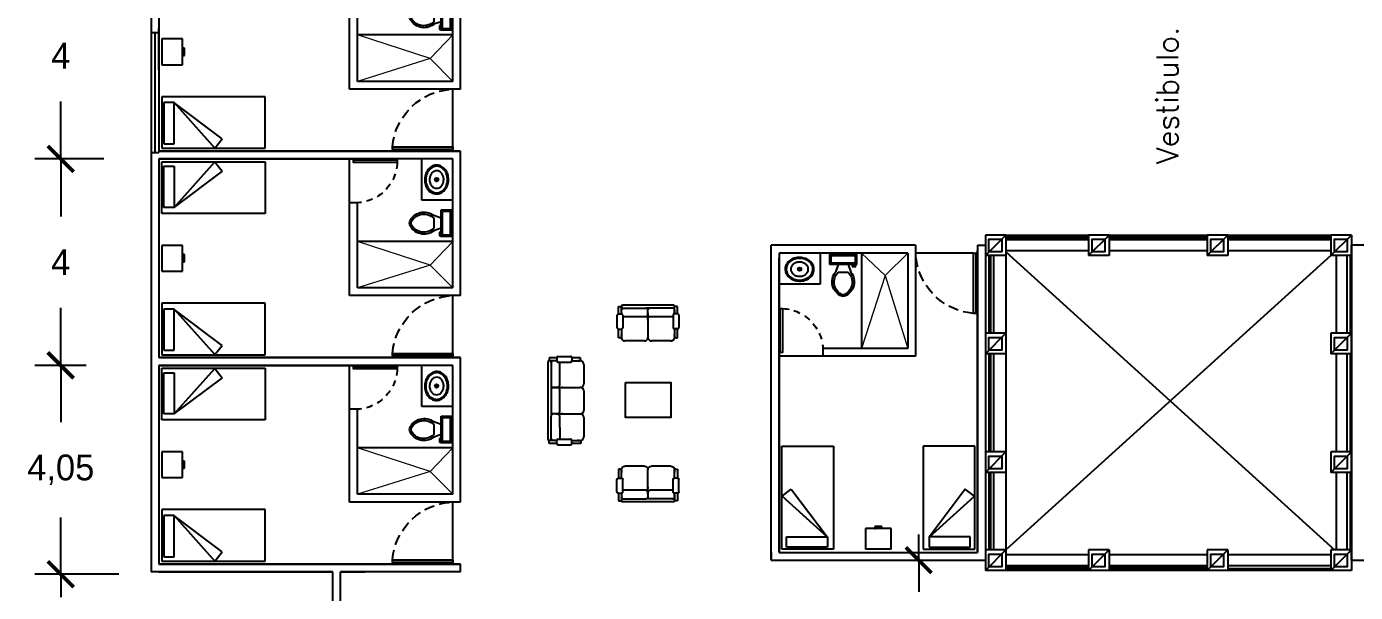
# Model space of a CAD drawing. Header units: millimetres. Extents: x -1615 to -538, y 177 to 397.
# Drawn here: x -1157 to -1131.24, y 208.46 to 219.43 of the extents above; entities that cross this region are included whole.
import ezdxf
from ezdxf.enums import TextEntityAlignment as Align

# ---------------------------------------------------------------- set-up
doc = ezdxf.new("R2010")
doc.units = ezdxf.units.MM
doc.linetypes.add('HIDDEN2', pattern=[0.1875, 0.125, -0.0625])
doc.linetypes.add('OCULTA2', pattern=[0.3, 0.2, -0.1])
for name, color, linetype in [('LOCALES', 2, 'Continuous'), ('MOB', 7, 'Continuous'), ('MUEB', 251, 'Continuous'), ('MUROS', 1, 'Continuous'), ('VENT', 4, 'Continuous'), ('VENTANAS', 4, 'Continuous')]:
    doc.layers.add(name, color=color, linetype=linetype)
doc.layers.add('venpu', color=7, linetype='Continuous', lineweight=15)
doc.styles.add('ROMANS', font='ROMANS.shx')
doc.styles.get("Standard").update_dxf_attribs({"font": 'stylu.ttf'})
doc.dimstyles.new('ISO-25', dxfattribs={"dimtxt": 0.5, "dimasz": 0.5, "dimexe": 0.5, "dimexo": 0.625, "dimtad": 0, "dimtih": 1, "dimtoh": 1, "dimtxsty": 'Standard', "dimblk": 'ARCHTICK', "dimcen": 2.5, "dimadec": 0, "dimazin": 0, "dimtfac": 1, "dimtmove": 0, "dimatfit": 3, "dimfxl": 0, "dimarcsym": 0})

# ---------------------------------------------------------------- blocks, each defined once
blk = doc.blocks.new('Toilet - top')
for p, q in [((-10, -8.5), (-8, -8.5)), ((-10, -9.5), (-10, -8.5)), ((-7, -9.5), (-10, -9.5)), ((-8, -8.5), (-8, -8)), ((-7, -8), (-7, -9.5)), ((-4, -8), (-6, -14)), ((4, -8), (6, -14)), ((9.5, -6), (9.5, -2)), ((4, -14), (-4, -14))]:
    blk.add_line(p, q)
blk.add_lwpolyline([(10.5, -8), (10.5, 0), (-10.5, 0), (-10.5, -8)], close=True)
for points in [[(-9.5, -2), (-9.5, -6)], [(8.5, -1), (-8.5, -1)], [(-8.5, -7), (8.5, -7)]]:
    blk.add_lwpolyline(points)
for centre, radius, start, end in [((-8.6, -1.9), 0.884, 81.8699, 188.1301), ((-8.6, -6.1), 0.884, 171.8699, 278.1301), ((8.6, -1.9), 0.884, 351.8699, 98.1301), ((8.6, -6.1), 0.884, 261.8699, 8.1301), ((3.5, -21.6), 12.2, 141.4691, 247.9714), ((4.2, -21.8), 11.3, 136.3677, 238.9468), ((-3.5, -21.6), 12.2, 292.0284, 38.5307), ((-4.2, -21.8), 11.3, 301.053, 43.6321), ((0, -27.9), 4, 245.7318, 294.2682), ((0, -29), 4, 254.8605, 285.1395)]:
    blk.add_arc(centre, radius, start, end)
blk = doc.blocks.new('A$C42181B83')
at = {"layer": 'VENT'}
blk.add_line((0, 0), (0, 0.03), dxfattribs=at)
blk.add_lwpolyline([(0, 0.03), (1.17, 0.03), (1.17, 0.08), (0, 0.08)], close=True, dxfattribs=at)
at = {"layer": 'VENT', "linetype": 'OCULTA2'}
blk.add_arc((-0.051, -0.024), 1.225, 4.8759, 87.6257, dxfattribs=at)
blk = doc.blocks.new('Sink - Oval top')
for p, q in [((-1, 0), (1, 0)), ((0, 1), (0, -1))]:
    blk.add_line(p, q)
at = {"linetype": 'Continuous'}
for points in [[(-12.2, 0.4, 0.117634), (-11.5, -3.4, 0.104469), (-8.9, -6.8, 0.090016), (-5.1, -9.1, 0.08192), (-0.3, -10, 0.08192), (4.5, -9.4, 0.090016), (8.4, -7.4, 0.104469), (11.2, -4.1, 0.117634), (12.2, -0.4, 0.117634), (11.5, 3.4, 0.104469), (8.9, 6.8, 0.090016), (5.1, 9.1, 0.08192), (0.3, 10, 0.08192), (-4.5, 9.4, 0.090016), (-8.4, 7.4, 0.104469), (-11.2, 4.1, 0.117634)], [(-11.3, 0.2, 0.118622), (-10.5, -3.3, 0.104678), (-8.1, -6.4, 0.089562), (-4.5, -8.4, 0.081185), (-0.1, -9.2, 0.081185), (4.3, -8.5, 0.089562), (7.9, -6.6, 0.104678), (10.4, -3.5, 0.118622), (11.3, -0.2, 0.118622), (10.5, 3.3, 0.104678), (8.1, 6.4, 0.089562), (4.5, 8.4, 0.081185), (0.1, 9.2, 0.081185), (-4.3, 8.5, 0.089562), (-7.9, 6.6, 0.104678), (-10.4, 3.5, 0.118622)], [(-7.4, 0.1, 0.118283), (-6.9, -2.2, 0.104607), (-5.3, -4.2, 0.089718), (-3, -5.5, 0.081436), (-0.1, -6, 0.081436), (2.8, -5.6, 0.089718), (5.2, -4.3, 0.104607), (6.9, -2.3, 0.118283), (7.4, -0.1, 0.118283), (6.9, 2.2, 0.104607), (5.3, 4.2, 0.089718), (3, 5.5, 0.081436), (0.1, 6, 0.081436), (-2.8, 5.6, 0.089718), (-5.2, 4.3, 0.104607), (-6.9, 2.3, 0.118283)]]:
    blk.add_lwpolyline(points, format="xyb", close=True, dxfattribs=at)
for radius in [1.5, 1]:
    blk.add_circle((0, 0), radius)
blk = doc.blocks.new('A$C3FDD2C79')
at = {"layer": 'VENT'}
blk.add_line((0, 0.02), (0, 0), dxfattribs=at)
blk.add_lwpolyline([(0, 0.02), (0.85, 0.02), (0.85, 0.07), (0, 0.07)], close=True, dxfattribs=at)
at = {"layer": 'VENT', "linetype": 'HIDDEN2'}
blk.add_arc((0.035, 0.036), 0.815, 2.3785, 92.4407, dxfattribs=at)
blk = doc.blocks.new('sofa 1')
at = {"layer": 'MOB'}
for p, q in [((1337.945, 50.01), (1337.945, 48.518)), ((1337.969, 50.096), (1337.969, 50.036)), ((1338.115, 50.096), (1337.969, 50.096)), ((1338.038, 50.036), (1337.969, 50.036)), ((1338.005, 50.01), (1338.004, 48.966)), ((1338.004, 50.001), (1338.004, 49.556)), ((1338.115, 50.036), (1338.038, 50.036)), ((1338.115, 50.096), (1338.115, 50.036)), ((1338.141, 50.121), (1338.381, 50.121)), ((1338.141, 50.01), (1338.381, 50.01)), ((1338.17, 50.001), (1338.171, 49.556)), ((1338.578, 50.096), (1338.407, 50.096)), ((1338.407, 50.096), (1338.407, 50.036)), ((1338.407, 50.036), (1338.552, 50.036)), ((1338.407, 50.036), (1338.552, 50.036)), ((1338.552, 50.036), (1338.517, 50.036)), ((1338.552, 50.036), (1338.57, 50.036)), ((1338.578, 50.061), (1338.578, 50.096)), ((1338.578, 50.061), (1338.578, 50.036)), ((1338.638, 49.967), (1338.638, 49.59)), ((1338.038, 49.521), (1338.57, 49.521)), ((1338.137, 49.521), (1338.039, 49.521)), ((1338.094, 49.521), (1338.571, 49.521)), ((1338.171, 49.487), (1338.171, 49.041)), ((1338.236, 49.521), (1338.206, 49.521)), ((1338.639, 49.453), (1338.639, 49.075)), ((1338.005, 48.527), (1338.004, 48.966)), ((1338.137, 49.007), (1338.039, 49.007)), ((1338.094, 49.007), (1338.571, 49.007)), ((1338.171, 48.973), (1338.172, 48.527)), ((1338.236, 49.007), (1338.206, 49.007)), ((1338.639, 48.938), (1338.639, 48.561)), ((1337.97, 48.432), (1337.97, 48.492)), ((1337.97, 48.492), (1337.978, 48.492)), ((1338.116, 48.492), (1337.97, 48.492)), ((1338.113, 48.492), (1338.03, 48.492)), ((1338.116, 48.492), (1338.039, 48.492)), ((1338.094, 48.492), (1338.116, 48.492)), ((1338.116, 48.432), (1338.116, 48.492)), ((1338.142, 48.518), (1338.382, 48.518)), ((1338.408, 48.432), (1338.408, 48.492)), ((1338.408, 48.492), (1338.553, 48.492)), ((1338.408, 48.492), (1338.511, 48.492)), ((1338.481, 48.492), (1338.571, 48.492)), ((1338.481, 48.492), (1338.571, 48.492)), ((1338.553, 48.492), (1338.518, 48.492)), ((1338.553, 48.492), (1338.571, 48.492)), ((1338.579, 48.467), (1338.579, 48.493)), ((1338.579, 48.467), (1338.579, 48.432)), ((1338.116, 48.432), (1337.97, 48.432)), ((1338.142, 48.407), (1338.382, 48.407)), ((1338.579, 48.432), (1338.408, 48.432))]:
    blk.add_line(p, q, dxfattribs=at)
for centre, radius, start, end in [((1337.97, 50.01), 0.0257, 90.0062, 180.0062), ((1337.979, 50.01), 0.0257, 0.0062, 90.0062), ((1338.038, 50.001), 0.0343, 90.0062, 180.0062), ((1338.141, 50.096), 0.0257, 90.0062, 180.0062), ((1338.141, 50.036), 0.0257, 180.0062, 270.0062), ((1338.381, 50.096), 0.0257, 0.0062, 90.0062), ((1338.381, 50.036), 0.0257, 270.0062, 0.0062), ((1338.57, 49.967), 0.0686, 0.0062, 90.0062), ((1338.038, 49.556), 0.0343, 180.0062, 270.0062), ((1338.039, 49.487), 0.0343, 90.0062, 180.0062), ((1338.136, 49.556), 0.0343, 270.0062, 0.0062), ((1338.137, 49.487), 0.0343, 0.0062, 90.0062), ((1338.57, 49.59), 0.0686, 270.0062, 0.0062), ((1338.571, 49.453), 0.0686, 0.0062, 90.0062), ((1338.571, 49.453), 0.0686, 0.0062, 90.0062), ((1338.039, 49.041), 0.0343, 180.0062, 270.0062), ((1338.039, 48.973), 0.0343, 90.0062, 180.0062), ((1338.137, 49.041), 0.0343, 270.0062, 0.0062), ((1338.137, 48.973), 0.0343, 0.0062, 90.0062), ((1338.571, 49.075), 0.0686, 270.0062, 0.0062), ((1338.571, 48.938), 0.0686, 0.0062, 90.0062), ((1338.571, 48.938), 0.0686, 0.0062, 90.0062), ((1337.97, 48.518), 0.0257, 180.0062, 270.0062), ((1337.978, 48.518), 0.0257, 270.0062, 0.0062), ((1338.039, 48.527), 0.0343, 180.0062, 270.0062), ((1338.142, 48.492), 0.0257, 90.0062, 180.0062), ((1338.137, 48.527), 0.0343, 345.5287, 0.0062), ((1338.382, 48.492), 0.0257, 0.0062, 90.0062), ((1338.571, 48.561), 0.0686, 270.0062, 0.0062), ((1338.142, 48.432), 0.0257, 180.0062, 270.0062), ((1338.382, 48.432), 0.0257, 270.0062, 0.0062)]:
    blk.add_arc(centre, radius, start, end, dxfattribs=at)
blk = doc.blocks.new('sofa2')
at = {"layer": 'MOB'}
for p, q in [((1340.451, 49.623), (1340.451, 50)), ((1340.511, 50.095), (1340.511, 50.129)), ((1340.511, 50.129), (1340.682, 50.129)), ((1340.511, 50.095), (1340.511, 50.069)), ((1340.537, 50.069), (1340.519, 50.069)), ((1340.609, 50.069), (1340.519, 50.069)), ((1340.609, 50.069), (1340.519, 50.069)), ((1340.682, 50.069), (1340.537, 50.069)), ((1340.537, 50.069), (1340.572, 50.069)), ((1340.682, 50.069), (1340.579, 50.069)), ((1340.682, 50.129), (1340.682, 50.069)), ((1340.948, 50.155), (1340.708, 50.155)), ((1340.948, 50.043), (1340.708, 50.043)), ((1340.919, 49.589), (1340.918, 50.035)), ((1340.974, 50.129), (1340.974, 50.069)), ((1340.974, 50.129), (1341.12, 50.129)), ((1340.974, 50.069), (1341.051, 50.069)), ((1340.974, 50.069), (1341.12, 50.069)), ((1340.996, 50.069), (1340.974, 50.069)), ((1340.977, 50.069), (1341.06, 50.069)), ((1341.085, 50.035), (1341.086, 49.595)), ((1341.12, 50.069), (1341.112, 50.069)), ((1341.12, 50.129), (1341.12, 50.069)), ((1341.145, 49.066), (1341.145, 50.043)), ((1340.451, 49.109), (1340.451, 49.486)), ((1340.996, 49.555), (1340.519, 49.555)), ((1340.854, 49.555), (1340.884, 49.555)), ((1340.919, 49.074), (1340.919, 49.52)), ((1340.953, 49.555), (1341.051, 49.555)), ((1341.085, 49.066), (1341.085, 49.589)), ((1340.512, 49.014), (1340.512, 49.04)), ((1340.512, 49.014), (1340.512, 48.98)), ((1340.512, 48.98), (1340.683, 48.98)), ((1340.683, 49.04), (1340.519, 49.04)), ((1340.683, 49.04), (1340.52, 49.04)), ((1340.538, 49.04), (1340.52, 49.04)), ((1340.683, 49.04), (1340.538, 49.04)), ((1340.538, 49.04), (1340.573, 49.04)), ((1340.683, 49.04), (1340.538, 49.04)), ((1340.683, 48.98), (1340.683, 49.04)), ((1340.949, 49.066), (1340.709, 49.066)), ((1340.949, 48.954), (1340.709, 48.954)), ((1341.052, 49.04), (1340.975, 49.04)), ((1340.975, 48.98), (1340.975, 49.04)), ((1340.975, 49.04), (1341.052, 49.04)), ((1340.996, 49.04), (1340.975, 49.04)), ((1340.975, 49.04), (1341.051, 49.04)), ((1340.975, 48.98), (1341.121, 48.98)), ((1341.052, 49.04), (1341.121, 49.04)), ((1341.121, 48.98), (1341.121, 49.04))]:
    blk.add_line(p, q, dxfattribs=at)
for centre, radius, start, end in [((1340.519, 50), 0.0686, 90.0062, 180.0062), ((1340.708, 50.129), 0.0257, 90.0062, 180.0062), ((1340.708, 50.069), 0.0257, 180.0062, 270.0062), ((1340.953, 50.035), 0.0343, 165.5287, 180.0062), ((1340.948, 50.129), 0.0257, 0.0062, 90.0062), ((1340.948, 50.069), 0.0257, 270.0062, 0.0062), ((1341.051, 50.035), 0.0343, 0.0062, 90.0062), ((1341.112, 50.043), 0.0257, 90.0062, 180.0062), ((1341.12, 50.043), 0.0257, 0.0062, 90.0062), ((1340.519, 49.623), 0.0686, 180.0062, 270.0062), ((1340.519, 49.623), 0.0686, 180.0062, 270.0062), ((1340.519, 49.486), 0.0686, 90.0062, 180.0062), ((1340.953, 49.589), 0.0343, 180.0062, 270.0062), ((1340.953, 49.52), 0.0343, 90.0062, 180.0062), ((1341.051, 49.589), 0.0343, 270.0062, 0.0062), ((1341.051, 49.52), 0.0343, 0.0062, 90.0062), ((1340.519, 49.109), 0.0686, 180.0062, 270.0062), ((1340.519, 49.109), 0.0686, 180.0062, 270.0062), ((1340.52, 49.109), 0.0686, 180.0062, 270.0062), ((1340.709, 49.04), 0.0257, 90.0062, 180.0062), ((1340.709, 48.98), 0.0257, 180.0062, 270.0062), ((1340.953, 49.074), 0.0343, 180.0062, 194.4837), ((1340.949, 49.04), 0.0257, 0.0062, 90.0062), ((1340.949, 48.98), 0.0257, 270.0062, 0.0062), ((1341.051, 49.074), 0.0343, 270.0062, 0.0062), ((1341.052, 49.074), 0.0343, 270.0062, 0.0062), ((1341.111, 49.066), 0.0257, 180.0062, 270.0062), ((1341.12, 49.066), 0.0257, 270.0062, 0.0062)]:
    blk.add_arc(centre, radius, start, end, dxfattribs=at)
blk = doc.blocks.new('_ArchTick')
at = {"color": 0, "linetype": 'ByBlock', "const_width": 0.15}
blk.add_lwpolyline([(-0.5, -0.5), (0.5, 0.5)], dxfattribs=at)
blk = doc.blocks.new('*D294')
at = {"color": 0, "lineweight": -2}
for p, q in [((-1156.125, 220.863), (-1156.835, 220.863)), ((-1156.335, 220.863), (-1156.335, 219.749)), ((-1156.335, 216.863), (-1156.335, 217.977)), ((-1155.499, 216.863), (-1156.835, 216.863))]:
    blk.add_line(p, q, dxfattribs=at)
at = {"layer": 'Defpoints', "color": 0}
for p in [(-1155.5, 220.863), (-1156.335, 216.863), (-1154.874, 216.863)]:
    blk.add_point(p, dxfattribs=at)
at = {"color": 0, "lineweight": -2, "xscale": 0.5, "yscale": 0.5, "zscale": 0.5}
for p, rotation in [((-1156.335, 220.863), 90), ((-1156.335, 216.863), 270)]:
    blk.add_blockref('_ArchTick', p, dxfattribs=dict(at, rotation=rotation))
at = {"color": 0, "insert": (-1156.335, 218.863), "char_height": 0.5, "attachment_point": 5}
blk.add_mtext('4', dxfattribs=at)
blk = doc.blocks.new('*D295')
at = {"color": 0, "lineweight": -2}
for p, q in [((-1155.499, 216.863), (-1156.835, 216.863)), ((-1156.335, 216.863), (-1156.335, 215.749)), ((-1156.335, 212.863), (-1156.335, 213.977)), ((-1155.844, 212.863), (-1156.835, 212.863))]:
    blk.add_line(p, q, dxfattribs=at)
at = {"layer": 'Defpoints', "color": 0}
for p in [(-1154.874, 216.863), (-1156.335, 212.863), (-1155.219, 212.863)]:
    blk.add_point(p, dxfattribs=at)
at = {"color": 0, "lineweight": -2, "xscale": 0.5, "yscale": 0.5, "zscale": 0.5}
for p, rotation in [((-1156.335, 216.863), 90), ((-1156.335, 212.863), 270)]:
    blk.add_blockref('_ArchTick', p, dxfattribs=dict(at, rotation=rotation))
at = {"color": 0, "insert": (-1156.335, 214.863), "char_height": 0.5, "attachment_point": 5}
blk.add_mtext('4', dxfattribs=at)
blk = doc.blocks.new('*D296')
at = {"color": 0, "lineweight": -2}
for p, q in [((-1155.844, 212.863), (-1156.835, 212.863)), ((-1156.335, 212.863), (-1156.335, 211.761)), ((-1156.335, 208.815), (-1156.335, 209.917)), ((-1155.21, 208.815), (-1156.835, 208.815))]:
    blk.add_line(p, q, dxfattribs=at)
at = {"layer": 'Defpoints', "color": 0}
for p in [(-1155.219, 212.863), (-1156.335, 208.815), (-1154.585, 208.815)]:
    blk.add_point(p, dxfattribs=at)
at = {"color": 0, "lineweight": -2, "xscale": 0.5, "yscale": 0.5, "zscale": 0.5}
for p, rotation in [((-1156.335, 212.863), 90), ((-1156.335, 208.815), 270)]:
    blk.add_blockref('_ArchTick', p, dxfattribs=dict(at, rotation=rotation))
at = {"color": 0, "insert": (-1156.335, 210.839), "char_height": 0.5, "attachment_point": 5}
blk.add_mtext('4,05', dxfattribs=at)
blk = doc.blocks.new('*D297')
at = {"color": 0, "lineweight": -2}
for p, q in [((-1156.335, 208.815), (-1156.335, 209.315)), ((-1155.21, 208.815), (-1156.835, 208.815)), ((-1156.335, 208.815), (-1156.335, 208.372)), ((-1156.335, 206.089), (-1156.335, 206.532)), ((-1151.919, 206.089), (-1156.835, 206.089)), ((-1156.335, 206.089), (-1156.335, 205.589))]:
    blk.add_line(p, q, dxfattribs=at)
at = {"layer": 'Defpoints', "color": 0}
for p in [(-1154.585, 208.815), (-1156.335, 206.089), (-1151.294, 206.089)]:
    blk.add_point(p, dxfattribs=at)
at = {"color": 0, "lineweight": -2, "xscale": 0.5, "yscale": 0.5, "zscale": 0.5}
for p, rotation in [((-1156.335, 208.815), 270), ((-1156.335, 206.089), 90)]:
    blk.add_blockref('_ArchTick', p, dxfattribs=dict(at, rotation=rotation))
at = {"color": 0, "insert": (-1156.335, 207.452), "char_height": 0.5, "attachment_point": 5}
blk.add_mtext('2,73', dxfattribs=at)
blk = doc.blocks.new('*D308')
at = {"color": 0, "lineweight": -2}
for p, q in [((-1139.702, 209.089), (-1139.702, 209.589)), ((-1139.86, 209.089), (-1139.202, 209.089)), ((-1139.702, 209.089), (-1139.702, 208.473)), ((-1139.702, 206.089), (-1139.702, 206.705)), ((-1139.86, 206.089), (-1139.202, 206.089)), ((-1139.702, 206.089), (-1139.702, 205.589))]:
    blk.add_line(p, q, dxfattribs=at)
at = {"layer": 'Defpoints', "color": 0}
for p in [(-1140.485, 209.089), (-1140.485, 206.089), (-1139.702, 206.089)]:
    blk.add_point(p, dxfattribs=at)
at = {"color": 0, "lineweight": -2, "xscale": 0.5, "yscale": 0.5, "zscale": 0.5}
for p, rotation in [((-1139.702, 209.089), 270), ((-1139.702, 206.089), 90)]:
    blk.add_blockref('_ArchTick', p, dxfattribs=dict(at, rotation=rotation))
at = {"color": 0, "insert": (-1139.702, 207.589), "char_height": 0.5, "attachment_point": 5}
blk.add_mtext('3', dxfattribs=at)

msp = doc.modelspace()

# ---------------------------------------------------------------- linework, layer by layer
for p, q in [((-1148.735, 217.095), (-1148.735, 218.218)), ((-1150.735, 216.013), (-1150.735, 216.863)), ((-1138.642, 215.039), (-1139.765, 215.039)), ((-1148.735, 213.095), (-1148.735, 214.218)), ((-1150.735, 212.013), (-1150.735, 212.863)), ((-1141.56, 213.039), (-1142.41, 213.039)), ((-1148.735, 209.095), (-1148.735, 210.218))]:
    msp.add_line(p, q)
at = {"layer": 'MOB'}
msp.add_lwpolyline([(-1145.383, 212.534), (-1144.51, 212.534), (-1144.51, 211.855), (-1145.383, 211.855)], close=True, dxfattribs=at)
at = {"layer": 'MUEB'}
for p, q in [((-1153.973, 219.188), (-1154.373, 219.188)), ((-1154.373, 219.188), (-1154.373, 218.688)), ((-1153.973, 218.688), (-1153.973, 219.188)), ((-1153.973, 219.008), (-1153.973, 218.988)), ((-1153.933, 219.008), (-1153.973, 219.008)), ((-1153.973, 218.988), (-1153.953, 218.988)), ((-1153.953, 218.988), (-1153.953, 218.888)), ((-1153.933, 218.868), (-1153.933, 219.008)), ((-1153.953, 218.888), (-1153.973, 218.888)), ((-1153.973, 218.868), (-1153.933, 218.868)), ((-1153.973, 218.688), (-1153.973, 218.868)), ((-1154.373, 218.688), (-1153.973, 218.688)), ((-1154.373, 218.688), (-1153.973, 218.688)), ((-1152.375, 218.069), (-1154.375, 218.069)), ((-1154.375, 218.069), (-1154.375, 217.069)), ((-1154.136, 217.955), (-1154.336, 217.955)), ((-1154.336, 217.955), (-1154.336, 217.155)), ((-1153.207, 217.251), (-1154.142, 217.955)), ((-1154.138, 217.954), (-1153.346, 217.071)), ((-1154.136, 217.155), (-1154.136, 217.955)), ((-1152.375, 217.069), (-1152.375, 218.069)), ((-1153.346, 217.071), (-1153.207, 217.251)), ((-1154.375, 217.069), (-1152.375, 217.069)), ((-1154.336, 217.155), (-1154.136, 217.155)), ((-1154.375, 216.807), (-1152.375, 216.807)), ((-1154.375, 215.807), (-1154.375, 216.807)), ((-1154.336, 216.721), (-1154.136, 216.721)), ((-1154.336, 215.921), (-1154.336, 216.721)), ((-1154.138, 215.922), (-1153.346, 216.804)), ((-1154.136, 216.721), (-1154.136, 215.921)), ((-1153.346, 216.804), (-1153.207, 216.624)), ((-1152.375, 216.807), (-1152.375, 215.807)), ((-1149.335, 216.063), (-1149.335, 216.863)), ((-1153.207, 216.624), (-1154.142, 215.921)), ((-1154.136, 215.921), (-1154.336, 215.921)), ((-1148.735, 216.063), (-1149.335, 216.063)), ((-1152.375, 215.807), (-1154.375, 215.807)), ((-1153.973, 215.188), (-1154.373, 215.188)), ((-1154.373, 215.188), (-1154.373, 214.688)), ((-1153.973, 214.688), (-1153.973, 215.188)), ((-1153.973, 215.008), (-1153.973, 214.988)), ((-1153.933, 215.008), (-1153.973, 215.008)), ((-1153.973, 214.988), (-1153.953, 214.988)), ((-1153.953, 214.888), (-1153.973, 214.888)), ((-1153.973, 214.868), (-1153.933, 214.868)), ((-1153.973, 214.688), (-1153.973, 214.868)), ((-1153.953, 214.988), (-1153.953, 214.888)), ((-1153.933, 214.868), (-1153.933, 215.008)), ((-1141.61, 215.039), (-1141.61, 214.439)), ((-1154.373, 214.688), (-1153.973, 214.688)), ((-1154.373, 214.688), (-1153.973, 214.688)), ((-1141.61, 214.439), (-1142.41, 214.439)), ((-1152.375, 214.069), (-1154.375, 214.069)), ((-1154.375, 214.069), (-1154.375, 213.069)), ((-1154.136, 213.955), (-1154.336, 213.955)), ((-1154.336, 213.955), (-1154.336, 213.155)), ((-1153.207, 213.251), (-1154.142, 213.955)), ((-1154.138, 213.954), (-1153.346, 213.071)), ((-1154.136, 213.155), (-1154.136, 213.955)), ((-1152.375, 213.069), (-1152.375, 214.069)), ((-1154.375, 213.069), (-1152.375, 213.069)), ((-1154.336, 213.155), (-1154.136, 213.155)), ((-1153.346, 213.071), (-1153.207, 213.251)), ((-1154.375, 212.807), (-1152.375, 212.807)), ((-1154.375, 211.807), (-1154.375, 212.807)), ((-1154.138, 211.922), (-1153.346, 212.804)), ((-1153.346, 212.804), (-1153.207, 212.624)), ((-1152.375, 212.807), (-1152.375, 211.807)), ((-1149.335, 212.063), (-1149.335, 212.863)), ((-1154.336, 212.721), (-1154.136, 212.721)), ((-1154.336, 211.921), (-1154.336, 212.721)), ((-1153.207, 212.624), (-1154.142, 211.921)), ((-1154.136, 212.721), (-1154.136, 211.921)), ((-1148.735, 212.063), (-1149.335, 212.063)), ((-1152.375, 211.807), (-1154.375, 211.807)), ((-1154.136, 211.921), (-1154.336, 211.921)), ((-1142.354, 209.299), (-1142.354, 211.299)), ((-1142.354, 211.299), (-1141.354, 211.299)), ((-1141.354, 211.299), (-1141.354, 209.299)), ((-1139.616, 211.299), (-1139.616, 209.299)), ((-1138.616, 211.299), (-1139.616, 211.299)), ((-1138.616, 209.299), (-1138.616, 211.299)), ((-1153.973, 211.188), (-1154.373, 211.188)), ((-1154.373, 211.188), (-1154.373, 210.688)), ((-1153.973, 210.688), (-1153.973, 211.188)), ((-1153.973, 211.008), (-1153.973, 210.988)), ((-1153.933, 211.008), (-1153.973, 211.008)), ((-1153.933, 210.868), (-1153.933, 211.008)), ((-1153.973, 210.988), (-1153.953, 210.988)), ((-1153.953, 210.888), (-1153.973, 210.888)), ((-1153.973, 210.868), (-1153.933, 210.868)), ((-1153.973, 210.688), (-1153.973, 210.868)), ((-1153.953, 210.988), (-1153.953, 210.888)), ((-1154.373, 210.688), (-1153.973, 210.688)), ((-1154.373, 210.688), (-1153.973, 210.688)), ((-1142.352, 210.328), (-1142.172, 210.467)), ((-1141.469, 209.537), (-1142.352, 210.328)), ((-1142.172, 210.467), (-1141.468, 209.532)), ((-1138.799, 210.467), (-1139.502, 209.532)), ((-1139.501, 209.537), (-1138.619, 210.328)), ((-1138.619, 210.328), (-1138.799, 210.467)), ((-1152.375, 210.069), (-1154.375, 210.069)), ((-1154.375, 210.069), (-1154.375, 209.069)), ((-1152.375, 209.069), (-1152.375, 210.069)), ((-1154.136, 209.955), (-1154.336, 209.955)), ((-1154.336, 209.955), (-1154.336, 209.155)), ((-1153.207, 209.251), (-1154.142, 209.955)), ((-1154.138, 209.954), (-1153.346, 209.071)), ((-1154.136, 209.155), (-1154.136, 209.955)), ((-1140.555, 209.741), (-1140.555, 209.701)), ((-1140.415, 209.741), (-1140.555, 209.741)), ((-1140.535, 209.721), (-1140.435, 209.721)), ((-1140.535, 209.701), (-1140.535, 209.721)), ((-1140.435, 209.721), (-1140.435, 209.701)), ((-1140.415, 209.701), (-1140.415, 209.741)), ((-1142.268, 209.338), (-1142.268, 209.538)), ((-1142.268, 209.538), (-1141.468, 209.538)), ((-1141.468, 209.538), (-1141.468, 209.338)), ((-1140.735, 209.701), (-1140.735, 209.301)), ((-1140.235, 209.701), (-1140.735, 209.701)), ((-1140.555, 209.701), (-1140.535, 209.701)), ((-1140.235, 209.701), (-1140.415, 209.701)), ((-1140.235, 209.301), (-1140.235, 209.701)), ((-1140.235, 209.301), (-1140.235, 209.701)), ((-1139.502, 209.538), (-1139.502, 209.338)), ((-1138.702, 209.538), (-1139.502, 209.538)), ((-1138.702, 209.338), (-1138.702, 209.538)), ((-1153.346, 209.071), (-1153.207, 209.251)), ((-1141.354, 209.299), (-1142.354, 209.299)), ((-1141.468, 209.338), (-1142.268, 209.338)), ((-1140.235, 209.301), (-1140.735, 209.301)), ((-1139.616, 209.299), (-1138.616, 209.299)), ((-1139.502, 209.338), (-1138.702, 209.338)), ((-1154.375, 209.069), (-1152.375, 209.069)), ((-1154.336, 209.155), (-1154.136, 209.155))]:
    msp.add_line(p, q, dxfattribs=at)
at = {"layer": 'MUROS'}
for p, q in [((-1154.585, 229.013), (-1154.585, 219.313)), ((-1154.435, 220.863), (-1154.435, 216.988)), ((-1148.735, 218.365), (-1148.735, 220.863)), ((-1148.585, 218.215), (-1148.585, 221.013)), ((-1150.735, 218.215), (-1150.735, 220.013)), ((-1150.585, 218.365), (-1150.585, 220.013)), ((-1154.435, 218.591), (-1154.435, 219.391)), ((-1154.435, 219.313), (-1154.435, 216.988)), ((-1148.735, 219.265), (-1150.585, 219.265)), ((-1150.585, 218.215), (-1150.735, 218.215)), ((-1148.735, 218.365), (-1150.585, 218.365)), ((-1148.585, 218.215), (-1150.585, 218.215)), ((-1154.585, 216.988), (-1154.585, 216.863)), ((-1154.585, 216.988), (-1154.585, 212.863)), ((-1154.435, 217.013), (-1148.585, 217.013)), ((-1148.585, 217.013), (-1154.435, 217.013)), ((-1154.435, 217.013), (-1148.585, 217.013)), ((-1148.585, 217.013), (-1154.435, 217.013)), ((-1148.585, 216.863), (-1148.585, 217.013)), ((-1148.585, 214.215), (-1148.585, 217.013)), ((-1154.435, 216.863), (-1154.435, 215.389)), ((-1154.435, 216.863), (-1150.435, 216.863)), ((-1148.735, 216.863), (-1154.435, 216.863)), ((-1148.735, 216.863), (-1154.435, 216.863)), ((-1154.435, 216.863), (-1154.435, 213.013)), ((-1154.435, 216.863), (-1150.435, 216.863)), ((-1148.735, 216.863), (-1154.435, 216.863)), ((-1148.735, 216.863), (-1154.435, 216.863)), ((-1148.735, 214.365), (-1148.735, 216.863)), ((-1150.585, 216.013), (-1150.735, 216.013)), ((-1150.735, 214.215), (-1150.735, 216.013)), ((-1150.585, 214.365), (-1150.585, 216.013)), ((-1138.01, 215.389), (-1138.41, 215.389)), ((-1138.41, 215.389), (-1138.41, 214.989)), ((-1138.01, 215.387), (-1138.41, 214.989)), ((-1138.01, 215.389), (-1138.01, 214.989)), ((-1136.01, 215.389), (-1136.41, 215.389)), ((-1136.41, 215.389), (-1136.41, 214.989)), ((-1136.01, 215.387), (-1136.41, 214.989)), ((-1136.01, 215.389), (-1136.01, 214.989)), ((-1134.11, 215.389), (-1134.11, 214.989)), ((-1133.71, 215.389), (-1134.11, 215.389)), ((-1133.71, 215.387), (-1134.11, 214.989)), ((-1133.71, 215.389), (-1133.71, 214.989)), ((-1131.71, 215.389), (-1131.71, 214.989)), ((-1131.31, 215.389), (-1131.71, 215.389)), ((-1131.31, 215.387), (-1131.71, 214.989)), ((-1131.31, 215.389), (-1131.31, 214.989)), ((-1148.735, 215.265), (-1150.585, 215.265)), ((-1142.56, 209.089), (-1142.56, 215.189)), ((-1139.762, 215.189), (-1142.56, 215.189)), ((-1139.762, 215.189), (-1139.762, 213.189)), ((-1138.56, 215.189), (-1138.56, 209.239)), ((-1138.56, 215.189), (-1138.41, 215.189)), ((-1138.41, 215.189), (-1138.41, 209.089)), ((-1131.31, 209.089), (-1131.31, 215.189)), ((-1128.512, 215.189), (-1131.31, 215.189)), ((-1139.912, 215.039), (-1142.41, 215.039)), ((-1142.41, 215.039), (-1142.41, 209.239)), ((-1142.41, 209.239), (-1142.41, 214.939)), ((-1142.41, 214.939), (-1142.41, 209.239)), ((-1140.812, 215.039), (-1140.812, 213.189)), ((-1139.912, 215.039), (-1139.912, 213.189)), ((-1138.56, 209.239), (-1138.56, 215.089)), ((-1138.56, 215.089), (-1138.56, 209.239)), ((-1138.56, 209.239), (-1138.56, 215.089)), ((-1138.01, 214.989), (-1138.41, 214.989)), ((-1136.01, 214.989), (-1136.41, 214.989)), ((-1133.71, 214.989), (-1134.11, 214.989)), ((-1131.31, 214.989), (-1131.71, 214.989)), ((-1148.735, 214.365), (-1150.585, 214.365)), ((-1150.585, 214.215), (-1150.735, 214.215)), ((-1148.585, 214.215), (-1150.585, 214.215)), ((-1138.41, 213.489), (-1138.41, 213.089)), ((-1138.01, 213.489), (-1138.41, 213.489)), ((-1138.01, 213.487), (-1138.41, 213.089)), ((-1138.01, 213.489), (-1138.01, 213.089)), ((-1131.71, 213.489), (-1131.71, 213.089)), ((-1131.31, 213.489), (-1131.71, 213.489)), ((-1131.31, 213.487), (-1131.71, 213.089)), ((-1131.31, 213.489), (-1131.31, 213.089)), ((-1142.41, 209.239), (-1142.41, 213.239)), ((-1139.912, 213.189), (-1141.56, 213.189)), ((-1141.56, 213.189), (-1141.56, 213.039)), ((-1139.762, 213.189), (-1139.762, 213.039)), ((-1138.01, 213.089), (-1138.41, 213.089)), ((-1131.31, 213.089), (-1131.71, 213.089)), ((-1154.585, 213.013), (-1154.585, 208.863)), ((-1154.435, 213.013), (-1148.585, 213.013)), ((-1148.585, 213.013), (-1154.435, 213.013)), ((-1154.435, 212.863), (-1150.435, 212.863)), ((-1148.735, 212.863), (-1154.435, 212.863)), ((-1148.735, 212.863), (-1154.435, 212.863)), ((-1154.435, 212.863), (-1154.435, 209.013)), ((-1154.435, 212.863), (-1150.435, 212.863)), ((-1148.735, 212.863), (-1154.435, 212.863)), ((-1148.735, 212.863), (-1154.435, 212.863)), ((-1148.735, 210.365), (-1148.735, 212.863)), ((-1148.585, 212.863), (-1148.585, 213.013)), ((-1148.585, 210.215), (-1148.585, 213.013)), ((-1139.762, 213.039), (-1141.56, 213.039)), ((-1150.585, 212.013), (-1150.735, 212.013)), ((-1150.735, 210.215), (-1150.735, 212.013)), ((-1150.585, 210.365), (-1150.585, 212.013)), ((-1148.735, 211.265), (-1150.585, 211.265)), ((-1138.41, 211.189), (-1138.41, 210.789)), ((-1138.01, 211.189), (-1138.41, 211.189)), ((-1138.01, 211.187), (-1138.41, 210.789)), ((-1138.01, 211.189), (-1138.01, 210.789)), ((-1131.31, 211.189), (-1131.71, 211.189)), ((-1131.71, 211.189), (-1131.71, 210.789)), ((-1131.31, 211.187), (-1131.71, 210.789)), ((-1131.31, 211.189), (-1131.31, 210.789)), ((-1138.01, 210.789), (-1138.41, 210.789)), ((-1131.31, 210.789), (-1131.71, 210.789)), ((-1148.735, 210.365), (-1150.585, 210.365)), ((-1150.585, 210.215), (-1150.735, 210.215)), ((-1148.585, 210.215), (-1150.585, 210.215)), ((-1142.56, 209.239), (-1142.56, 209.089)), ((-1142.41, 209.239), (-1138.56, 209.239)), ((-1142.41, 209.239), (-1138.56, 209.239)), ((-1138.01, 209.289), (-1138.41, 209.289)), ((-1138.41, 209.289), (-1138.41, 208.889)), ((-1138.01, 209.287), (-1138.41, 208.889)), ((-1138.01, 209.289), (-1138.01, 208.889)), ((-1136.01, 209.289), (-1136.41, 209.289)), ((-1136.41, 209.289), (-1136.41, 208.889)), ((-1136.01, 209.287), (-1136.41, 208.889)), ((-1136.01, 209.289), (-1136.01, 208.889)), ((-1134.11, 209.289), (-1134.11, 208.889)), ((-1133.71, 209.289), (-1134.11, 209.289)), ((-1133.71, 209.287), (-1134.11, 208.889)), ((-1133.71, 209.289), (-1133.71, 208.889)), ((-1131.71, 209.289), (-1131.71, 208.889)), ((-1131.31, 209.289), (-1131.71, 209.289)), ((-1131.31, 209.287), (-1131.71, 208.889)), ((-1131.31, 209.289), (-1131.31, 208.889)), ((-1131.31, 209.239), (-1131.31, 209.089)), ((-1154.435, 209.013), (-1148.585, 209.013)), ((-1148.585, 209.013), (-1154.435, 209.013)), ((-1148.585, 208.863), (-1148.585, 209.013)), ((-1142.56, 209.089), (-1138.41, 209.089)), ((-1131.31, 209.089), (-1127.16, 209.089)), ((-1151.06, 208.863), (-1154.585, 208.863)), ((-1154.435, 208.863), (-1151.06, 208.863)), ((-1151.06, 208.863), (-1154.435, 208.863)), ((-1154.435, 208.863), (-1151.06, 208.863)), ((-1151.06, 208.863), (-1154.435, 208.863)), ((-1151.06, 208.863), (-1154.435, 208.863)), ((-1151.06, 200.239), (-1151.06, 208.863)), ((-1150.91, 206.089), (-1150.91, 208.863)), ((-1150.91, 208.863), (-1150.435, 208.863)), ((-1148.735, 208.863), (-1150.91, 208.863)), ((-1148.585, 208.863), (-1150.91, 208.863)), ((-1150.91, 208.863), (-1150.435, 208.863)), ((-1148.735, 208.863), (-1150.91, 208.863)), ((-1148.585, 208.863), (-1150.91, 208.863)), ((-1138.01, 208.889), (-1138.41, 208.889)), ((-1136.01, 208.889), (-1136.41, 208.889)), ((-1133.71, 208.889), (-1134.11, 208.889)), ((-1131.31, 208.889), (-1131.71, 208.889))]:
    msp.add_line(p, q, dxfattribs=at)
for points in [[(-1138.092, 215.306), (-1138.092, 215.06), (-1138.339, 215.06), (-1138.339, 215.306)], [(-1136.092, 215.306), (-1136.092, 215.06), (-1136.339, 215.06), (-1136.339, 215.306)], [(-1133.792, 215.306), (-1133.792, 215.06), (-1134.039, 215.06), (-1134.039, 215.306)], [(-1131.392, 215.306), (-1131.392, 215.06), (-1131.639, 215.06), (-1131.639, 215.306)], [(-1138.092, 213.406), (-1138.092, 213.16), (-1138.339, 213.16), (-1138.339, 213.406)], [(-1131.392, 213.406), (-1131.392, 213.16), (-1131.639, 213.16), (-1131.639, 213.406)], [(-1138.092, 211.106), (-1138.092, 210.86), (-1138.339, 210.86), (-1138.339, 211.106)], [(-1131.392, 211.106), (-1131.392, 210.86), (-1131.639, 210.86), (-1131.639, 211.106)], [(-1138.092, 209.206), (-1138.092, 208.96), (-1138.339, 208.96), (-1138.339, 209.206)], [(-1136.092, 209.206), (-1136.092, 208.96), (-1136.339, 208.96), (-1136.339, 209.206)], [(-1133.792, 209.206), (-1133.792, 208.96), (-1134.039, 208.96), (-1134.039, 209.206)], [(-1131.392, 209.206), (-1131.392, 208.96), (-1131.639, 208.96), (-1131.639, 209.206)]]:
    msp.add_lwpolyline(points, close=True, dxfattribs=at)
at = {"layer": 'venpu'}
for p, q in [((-1149.172, 218.807), (-1150.585, 219.265)), ((-1149.172, 218.807), (-1148.735, 219.265)), ((-1149.172, 218.807), (-1150.585, 218.365)), ((-1148.735, 218.365), (-1149.172, 218.807)), ((-1149.172, 214.807), (-1150.585, 215.265)), ((-1149.172, 214.807), (-1148.735, 215.265)), ((-1140.354, 214.602), (-1140.812, 215.039)), ((-1139.912, 215.039), (-1140.354, 214.602)), ((-1149.172, 214.807), (-1150.585, 214.365)), ((-1148.735, 214.365), (-1149.172, 214.807)), ((-1140.354, 214.602), (-1140.812, 213.189)), ((-1140.354, 214.602), (-1139.912, 213.189)), ((-1149.172, 210.807), (-1150.585, 211.265)), ((-1149.172, 210.807), (-1148.735, 211.265)), ((-1149.172, 210.807), (-1150.585, 210.365)), ((-1148.735, 210.365), (-1149.172, 210.807))]:
    msp.add_line(p, q, dxfattribs=at)
at = {"layer": 'VENTANAS'}
for p, q in [((-1154.585, 219.313), (-1154.585, 216.988)), ((-1154.585, 219.313), (-1154.435, 219.313)), ((-1154.51, 219.313), (-1154.51, 216.988)), ((-1154.435, 219.313), (-1154.435, 216.988)), ((-1154.585, 216.988), (-1154.435, 216.988)), ((-1138.01, 215.389), (-1136.41, 215.389)), ((-1136.01, 215.389), (-1134.11, 215.389)), ((-1133.71, 215.389), (-1131.71, 215.389)), ((-1138.01, 215.359), (-1136.41, 215.359)), ((-1138.01, 215.329), (-1136.41, 215.329)), ((-1138.01, 215.299), (-1136.41, 215.299)), ((-1136.01, 215.359), (-1134.11, 215.359)), ((-1136.01, 215.329), (-1134.11, 215.329)), ((-1136.01, 215.299), (-1134.11, 215.299)), ((-1133.71, 215.359), (-1131.71, 215.359)), ((-1133.71, 215.329), (-1131.71, 215.329)), ((-1133.71, 215.299), (-1131.71, 215.299)), ((-1138.34, 214.989), (-1138.34, 213.489)), ((-1138.31, 214.989), (-1138.31, 213.489)), ((-1138.25, 214.989), (-1138.25, 213.489)), ((-1138.01, 215.089), (-1136.41, 215.089)), ((-1138.01, 215.06), (-1131.639, 209.289)), ((-1131.71, 214.989), (-1138.01, 209.289)), ((-1138.01, 214.989), (-1138.01, 213.489)), ((-1136.01, 215.089), (-1134.11, 215.089)), ((-1133.71, 215.089), (-1131.71, 215.089)), ((-1131.61, 214.989), (-1131.61, 213.489)), ((-1131.4, 214.989), (-1131.4, 213.489)), ((-1131.34, 214.989), (-1131.34, 213.489)), ((-1131.31, 214.989), (-1131.31, 213.489)), ((-1138.34, 213.089), (-1138.34, 211.189)), ((-1138.31, 213.089), (-1138.31, 211.189)), ((-1138.25, 213.089), (-1138.25, 211.189)), ((-1138.01, 213.089), (-1138.01, 211.189)), ((-1131.61, 213.089), (-1131.61, 211.189)), ((-1131.4, 213.089), (-1131.4, 211.189)), ((-1131.34, 213.089), (-1131.34, 211.189)), ((-1131.31, 213.089), (-1131.31, 211.189)), ((-1138.34, 210.789), (-1138.34, 209.289)), ((-1138.31, 210.789), (-1138.31, 209.289)), ((-1138.25, 210.789), (-1138.25, 209.289)), ((-1138.01, 210.789), (-1138.01, 209.289)), ((-1131.61, 210.789), (-1131.61, 209.289)), ((-1131.4, 210.789), (-1131.4, 209.289)), ((-1131.34, 210.789), (-1131.34, 209.289)), ((-1131.31, 210.789), (-1131.31, 209.289)), ((-1136.41, 209.189), (-1138.01, 209.189)), ((-1136.41, 208.979), (-1138.01, 208.979)), ((-1136.41, 208.949), (-1138.01, 208.949)), ((-1134.11, 209.189), (-1136.01, 209.189)), ((-1134.11, 208.979), (-1136.01, 208.979)), ((-1134.11, 208.949), (-1136.01, 208.949)), ((-1131.71, 209.189), (-1133.71, 209.189)), ((-1131.71, 208.979), (-1133.71, 208.979)), ((-1136.41, 208.919), (-1138.01, 208.919)), ((-1136.41, 208.889), (-1138.01, 208.889)), ((-1134.11, 208.919), (-1136.01, 208.919)), ((-1134.11, 208.889), (-1136.01, 208.889)), ((-1131.71, 208.919), (-1133.71, 208.919)), ((-1131.71, 208.889), (-1133.71, 208.889))]:
    msp.add_line(p, q, dxfattribs=at)

# ---------------------------------------------------------------- block references
at = {"xscale": -1}
for name, p, rotation in [('A$C42181B83', (-1148.735, 217.015), 359.9999999999935), ('A$C3FDD2C79', (-1150.66, 216.863), 179.9999999999935), ('A$C42181B83', (-1138.562, 215.039), 90), ('A$C42181B83', (-1148.735, 213.015), 359.9999999999935), ('A$C3FDD2C79', (-1142.41, 213.114), 270), ('A$C3FDD2C79', (-1150.66, 212.863), 179.9999999999935), ('A$C42181B83', (-1148.735, 209.015), 359.9999999999935)]:
    msp.add_blockref(name, p, dxfattribs=dict(at, rotation=rotation))
at = {"layer": 'MOB', "rotation": 90}
msp.add_blockref('sofa2', (-1095.396, -1127.115), dxfattribs=at)
at = {"layer": 'MOB'}
msp.add_blockref('sofa 1', (-2484.834, 162.915), dxfattribs=at)
at = {"layer": 'MOB', "xscale": -1, "rotation": 90}
msp.add_blockref('sofa2', (-1095.396, 1551.361), dxfattribs=at)
at = {"layer": 'MUEB', "rotation": 270}
for name, p, xscale, yscale, zscale in [('Toilet - top', (-1148.76, 219.619), -0.02459040943108448, 0.02459040943108448, 0.02459040943121208), ('Sink - Oval top', (-1149.048, 216.463), 0.02288834281034724, 0.02288834281034724, 0.02288834281040316), ('Toilet - top', (-1148.76, 215.619), -0.02459040943108448, 0.02459040943108448, 0.02459040943121208), ('Sink - Oval top', (-1149.048, 212.463), 0.02288834281034724, 0.02288834281034724, 0.02288834281040316), ('Toilet - top', (-1148.76, 211.619), -0.02459040943108448, 0.02459040943108448, 0.02459040943121208)]:
    msp.add_blockref(name, p, dxfattribs=dict(at, xscale=xscale, yscale=yscale, zscale=zscale))
at = {"layer": 'MUEB'}
for name, p, xscale, yscale, zscale in [('Sink - Oval top', (-1142.011, 214.726), 0.02288834281034724, 0.02288834281034724, 0.02288834281040316), ('Toilet - top', (-1141.166, 215.014), -0.02459040943131185, 0.02459040943108448, 0.02459040943121208)]:
    msp.add_blockref(name, p, dxfattribs=dict(at, xscale=xscale, yscale=yscale, zscale=zscale))

# ---------------------------------------------------------------- texts
at = {"layer": 'LOCALES', "color": 5, "style": 'ROMANS'}
msp.add_text('Vestibulo.', height=0.4195, rotation=90, dxfattribs=at).set_placement((-1134.669, 218.096), align=Align.CENTER)

# ---------------------------------------------------------------- dimensions: what is measured, and where the dimension line sits
for base, p1, p2, picture, middle in [((-1156.335, 216.863), (-1155.5, 220.863), (-1154.874, 216.863), '*D294', (-1156.335, 218.863)), ((-1156.335, 212.863), (-1154.874, 216.863), (-1155.219, 212.863), '*D295', (-1156.335, 214.863)), ((-1156.335, 208.815), (-1155.219, 212.863), (-1154.585, 208.815), '*D296', (-1156.335, 210.839)), ((-1156.335, 206.089), (-1154.585, 208.815), (-1151.294, 206.089), '*D297', (-1156.335, 207.452))]:
    dim = msp.add_linear_dim(base=base, p1=p1, p2=p2, angle=90, dimstyle='ISO-25', override={"dimtmove": 1})
    dim.commit()
    dim.dimension.update_dxf_attribs({"geometry": picture, "text_midpoint": middle})
dim = msp.add_linear_dim(base=(-1139.702, 206.089), p1=(-1140.485, 209.089), p2=(-1140.485, 206.089), angle=90, dimstyle='ISO-25')
dim.commit()
dim.dimension.update_dxf_attribs({"geometry": '*D308', "text_midpoint": (-1139.702, 207.589)})

doc.saveas('drawing.dxf')
